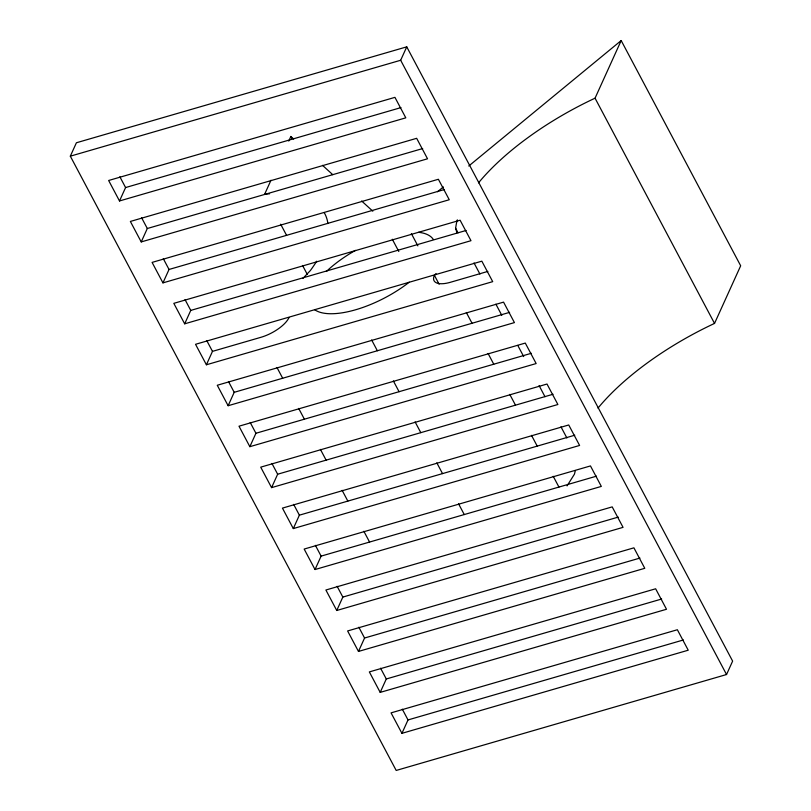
<?xml version="1.0" encoding="UTF-8"?>
<svg xmlns="http://www.w3.org/2000/svg" width="811" height="811" viewBox="0 0 811 811"><rect width="100%" height="100%" fill="white"/><g stroke="black" fill="none" stroke-linecap="round" stroke-linejoin="round"><path stroke-width="1.22" d="M575.364 470.512L574.441 474.171L567.061 485.88M70.324 156.178L76.406 142.766L406.747 46.845L732.627 661.117L726.544 674.529L396.194 770.45L70.324 156.178L400.664 60.257L406.747 46.845M119.501 200.966L405.804 117.838L394.937 97.361L108.644 180.488L119.501 200.966L125.583 187.554L400.969 107.599M141.226 241.921L427.529 158.794L416.661 138.316L130.368 221.444L141.226 241.921L147.308 228.509L422.693 148.555M162.95 282.877L449.253 199.739L438.386 179.272L152.093 262.399L162.95 282.877L169.033 269.465L444.418 189.5M184.675 323.822L470.978 240.695L460.111 220.217L173.818 303.344L184.675 323.822L190.757 310.41L466.143 230.456M270.975 180.265L264.7 194.103A168.739 67.617 -27.9 0 1 269.556 193.819M288.757 141.073L290.845 136.471L293.643 139.016M206.399 364.778L492.703 281.65L481.835 261.172L195.542 344.3L206.399 364.778L212.482 351.366L260.949 337.295A25.303 10.137 -27.9 0 0 289.061 317.486M228.124 405.723L514.427 322.596L503.56 302.128L217.267 385.255L228.124 405.723L234.207 392.311L509.602 312.357M249.849 446.679L536.152 363.551L525.285 343.073L238.992 426.201L249.849 446.679L255.931 433.267L531.327 353.302M271.573 487.634L557.877 404.507L547.009 384.029L260.716 467.156L271.573 487.634L277.656 474.222L553.051 394.258M293.298 528.579L579.601 445.452L568.734 424.974L282.441 508.112L293.298 528.579L299.381 515.167L574.776 435.213M315.023 569.535L601.326 486.407L590.469 465.93L304.166 549.057L315.023 569.535L321.115 556.123L596.511 476.158M336.747 610.49L623.051 527.353L612.193 506.885L325.89 590.013L336.747 610.49L342.84 597.078L618.215 517.114M478.52 182.85A168.739 67.617 -27.9 0 1 595.051 98.182L621.185 40.55L740.676 265.785L714.532 323.417A168.739 67.617 -27.9 0 0 598.011 408.085M358.472 651.436L644.775 568.308L633.918 547.83L347.615 630.958L358.472 651.436L364.565 638.024L639.94 558.069M380.197 692.391L666.5 609.264L655.643 588.786L369.34 671.913L380.197 692.391L386.289 678.979L661.664 599.015M401.932 733.337L688.225 650.209L677.367 629.741L391.064 712.869L401.932 733.337L408.014 719.935L683.389 639.97M302.909 278.406L310.349 270.55A168.739 67.617 -27.9 0 0 316.685 261.213M439.116 284.215L434.382 275.294L436.034 273.54M437.504 191.751L443.364 186.925M468.768 166.012L621.185 40.55M487.877 271.401L450.318 282.309A25.303 10.137 -27.9 0 1 434.382 275.294M322.514 165.332L332.763 174.679M361.635 200.996L372.817 211.184M595.051 98.182L714.532 323.417M400.664 60.257L726.544 674.529M457.323 219.852A168.739 67.617 -27.9 0 0 455.67 228.347L458.043 232.808M474.009 262.916L479.93 274.067M495.896 304.176L501.816 315.317M517.783 345.425L523.703 356.576M539.082 385.57L544.992 396.721M560.969 426.819L566.879 437.97M466.325 312.478L472.043 323.254M488.05 353.434L493.767 364.21M509.774 394.389L515.492 405.165M531.499 435.335L537.217 446.111M553.224 476.29L558.941 487.066M411.38 233.619L417.878 245.885M392.301 239.235L398.809 251.501M290.845 136.471L292.031 138.701M371.641 339.971L377.358 350.747M393.365 380.927L399.083 391.703M415.09 421.882L420.808 432.658M436.815 462.828L442.532 473.604M458.539 503.783L464.257 514.559M280.667 224.211L286.587 235.362M302.554 265.461L307.288 274.382M276.956 367.464L282.674 378.24M298.681 408.42L304.399 419.196M320.406 449.375L326.123 460.151M342.13 490.32L347.848 501.097M363.855 531.276L369.573 542.052M119.866 176.778L125.583 187.554M141.59 217.733L147.308 228.509M163.315 258.689L169.033 269.465M185.04 299.634L190.757 310.41M206.764 340.59L212.482 351.366M228.489 381.535L234.207 392.311M250.214 422.49L255.931 433.267M271.938 463.446L277.656 474.222M293.673 504.391L299.381 515.167M315.398 545.347L321.115 556.123M337.123 586.302L342.84 597.078M358.847 627.248L364.565 638.024M380.572 668.203L386.289 678.979M402.297 709.149L408.014 719.935M455.67 228.347L456.897 232.696M409.281 282.167A69.574 27.878 -27.9 0 1 314.587 309.66M326.387 271.472A69.574 27.878 -27.9 0 1 355.522 250.356M418.547 232.311A69.574 27.878 -27.9 0 1 433.175 239.245M324.136 212.523A168.739 67.617 -27.9 0 1 327.877 223.572"/></g></svg>
